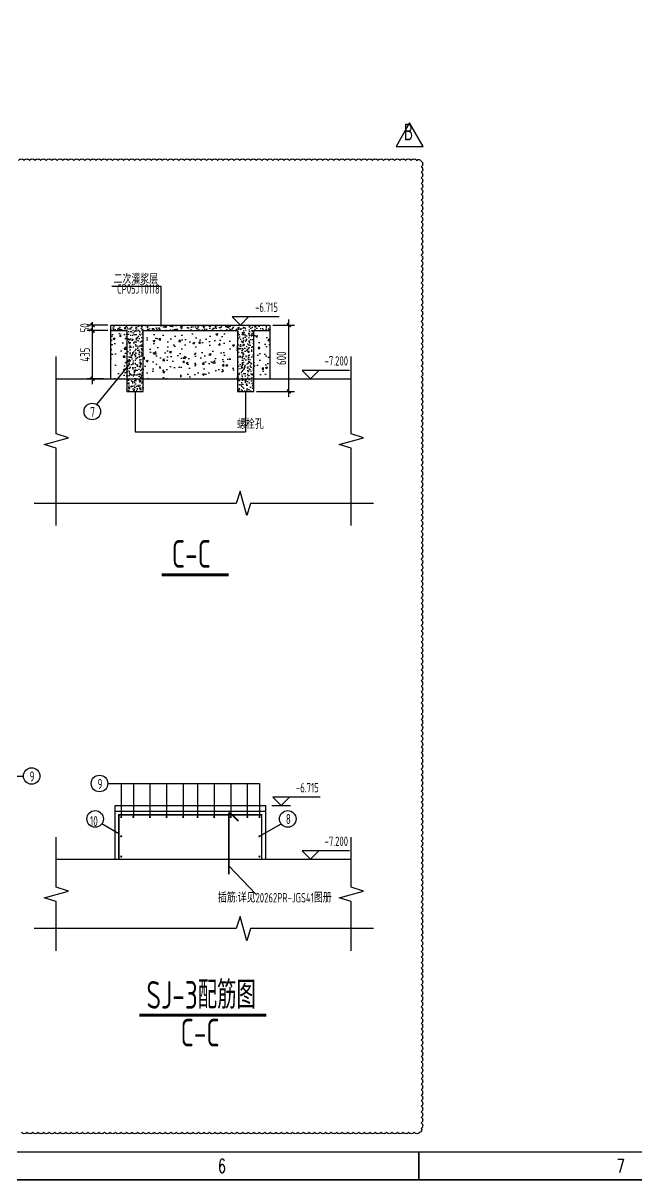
# Model space of a CAD drawing. Extents: x 214073 to 274589, y -287361 to -130190.
# Drawn here: x 251440 to 262520, y -235262 to -214332 of the extents above; entities that cross this region are included whole.
import ezdxf
from ezdxf.enums import TextEntityAlignment as Align

# ---------------------------------------------------------------- set-up
doc = ezdxf.new("R2010")
doc.units = 0
doc.header["$LTSCALE"] = 500
doc.header["$MEASUREMENT"] = 0
doc.layers.get('0').update_dxf_attribs({"linetype": 'CONTINUOUS'})
doc.layers.get('Defpoints').update_dxf_attribs({"linetype": 'CONTINUOUS'})
for name, color, linetype in [('1', 7, 'CONTINUOUS'), ('1_3PR_CIVI_E', 7, 'CONTINUOUS'), ('DIM', 3, 'CONTINUOUS'), ('PRDWWS', 7, 'CONTINUOUS'), ('REIN', 1, 'CONTINUOUS'), ('THIN', 7, 'CONTINUOUS')]:
    doc.layers.add(name, color=color, linetype=linetype)
doc.layers.add('_TSZ_PLOT_MARK', color=1, linetype='CONTINUOUS', plot=False)
doc.styles.add('HZ', font='romans.shx', dxfattribs={"width": 0.7, "bigfont": 'hz.shx'})
doc.styles.add('TSSD_Label', font='Tssdeng.shx', dxfattribs={"width": 0.7, "bigfont": 'hztxt.shx'})
doc.styles.add('TSSD_Rein', font='Tssdeng.shx', dxfattribs={"width": 0.7, "bigfont": 'hztxt.shx'})
doc.styles.add('轴线', font='tssdeng.shx', dxfattribs={"width": 0.7, "bigfont": 'tssdchn.shx'})
doc.dimstyles.new('_TCH_ARCH&&100', dxfattribs={"dimtxt": 175, "dimasz": 50, "dimexe": 100, "dimexo": 50, "dimgap": 50, "dimtad": 1, "dimdec": 0, "dimtxsty": 'TSSD_Rein', "dimblk": 'ARCHTICK', "dimcen": 2.5, "dimdle": 100, "dimclrd": 3, "dimclrt": 7, "dimazin": 2, "dimtfac": 1, "dimtdec": 0, "dimtix": 1, "dimtmove": 2, "dimatfit": 3, "dimarcsym": 0})

# ---------------------------------------------------------------- blocks, each defined once
blk = doc.blocks.new('_ArchTick')
at = {"color": 0, "const_width": 0.5}
blk.add_lwpolyline([(-0.71, -0.71), (0.71, 0.71)], dxfattribs=at)
blk = doc.blocks.new('*D2776')
at = {"layer": '1_3PR_CIVI_E', "color": 3, "linetype": 'ByBlock', "lineweight": -2, "transparency": 16777216}
for p, q in [((252697, -219795), (252697, -219745)), ((252697, -219895), (252697, -219795)), ((252697, -219895), (252697, -219945))]:
    blk.add_line(p, q, dxfattribs=at)
at = {"layer": '1_3PR_CIVI_E', "color": 0, "linetype": 'ByBlock', "lineweight": -2, "transparency": 16777216}
for p, q in [((252973, -219795), (252597, -219795)), ((252973, -219895), (252597, -219895))]:
    blk.add_line(p, q, dxfattribs=at)
at = {"layer": 'Defpoints', "color": 0, "linetype": 'ByBlock', "transparency": 16777216}
for p in [(252697, -219795), (253023, -219795), (253023, -219895)]:
    blk.add_point(p, dxfattribs=at)
at = {"layer": '1_3PR_CIVI_E', "color": 3, "linetype": 'ByBlock', "lineweight": -2, "transparency": 16777216, "xscale": 50, "yscale": 50, "zscale": 50}
for p, rotation in [((252697, -219795), 270), ((252697, -219895), 90)]:
    blk.add_blockref('_ArchTick', p, dxfattribs=dict(at, rotation=rotation))
at = {"layer": '1_3PR_CIVI_E', "color": 7, "linetype": 'ByBlock', "transparency": 16777216, "insert": (252559, -219845), "char_height": 175, "attachment_point": 5, "rotation": 90, "style": 'TSSD_Rein'}
blk.add_mtext('\\A1;50', dxfattribs=at)
blk = doc.blocks.new('*D2777')
at = {"layer": '1_3PR_CIVI_E', "color": 3, "linetype": 'ByBlock', "lineweight": -2, "transparency": 16777216}
blk.add_line((256246, -221095), (256246, -219695), dxfattribs=at)
at = {"layer": '1_3PR_CIVI_E', "color": 0, "linetype": 'ByBlock', "lineweight": -2, "transparency": 16777216}
for p, q in [((255953, -219795), (256346, -219795)), ((255663, -220995), (256346, -220995))]:
    blk.add_line(p, q, dxfattribs=at)
at = {"layer": 'Defpoints', "color": 0, "linetype": 'ByBlock', "transparency": 16777216}
for p in [(255903, -219795), (256246, -219795), (255613, -220995)]:
    blk.add_point(p, dxfattribs=at)
at = {"layer": '1_3PR_CIVI_E', "color": 3, "linetype": 'ByBlock', "lineweight": -2, "transparency": 16777216, "xscale": 50, "yscale": 50, "zscale": 50}
for p, rotation in [((256246, -219795), 90), ((256246, -220995), 270)]:
    blk.add_blockref('_ArchTick', p, dxfattribs=dict(at, rotation=rotation))
at = {"layer": '1_3PR_CIVI_E', "color": 7, "linetype": 'ByBlock', "transparency": 16777216, "insert": (256109, -220395), "char_height": 175, "attachment_point": 5, "rotation": 90, "style": 'TSSD_Rein'}
blk.add_mtext('\\A1;600', dxfattribs=at)
blk = doc.blocks.new('*D2778')
at = {"layer": '1_3PR_CIVI_E', "color": 0, "linetype": 'ByBlock', "lineweight": -2, "transparency": 16777216}
for p, q in [((252973, -219895), (252597, -219895)), ((252893, -220765), (252597, -220765))]:
    blk.add_line(p, q, dxfattribs=at)
at = {"layer": '1_3PR_CIVI_E', "color": 3, "linetype": 'ByBlock', "lineweight": -2, "transparency": 16777216}
blk.add_line((252697, -220865), (252697, -219795), dxfattribs=at)
at = {"layer": 'Defpoints', "color": 0, "linetype": 'ByBlock', "transparency": 16777216}
for p in [(252697, -219895), (253023, -219895), (252943, -220765)]:
    blk.add_point(p, dxfattribs=at)
at = {"layer": '1_3PR_CIVI_E', "color": 3, "linetype": 'ByBlock', "lineweight": -2, "transparency": 16777216, "xscale": 50, "yscale": 50, "zscale": 50}
for p, rotation in [((252697, -219895), 90), ((252697, -220765), 270)]:
    blk.add_blockref('_ArchTick', p, dxfattribs=dict(at, rotation=rotation))
at = {"layer": '1_3PR_CIVI_E', "color": 7, "linetype": 'ByBlock', "transparency": 16777216, "insert": (252559, -220330), "char_height": 175, "attachment_point": 5, "rotation": 90, "style": 'TSSD_Rein'}
blk.add_mtext('\\A1;435', dxfattribs=at)

msp = doc.modelspace()

# ---------------------------------------------------------------- hatches: boundary and pattern name
at = {"layer": 'REIN'}
for points in [[(253193, -228697.1, 1), (253233, -228697.1, 1)], [(253413, -228697.1, 1), (253453, -228697.1, 1)], [(253713, -228697.1, 1), (253753, -228697.1, 1)], [(254013, -228697.1, 1), (254053, -228697.1, 1)], [(254313, -228697.1, 1), (254353, -228697.1, 1)], [(254613.8, -228697.1, -1), (254573.8, -228697.1, -1)], [(254913.8, -228697.1, -1), (254873.8, -228697.1, -1)], [(255213.8, -228697.1, -1), (255173.8, -228697.1, -1)], [(255513.8, -228697.1, -1), (255473.8, -228697.1, -1)], [(255733.8, -228697.1, -1), (255693.8, -228697.1, -1)], [(253193, -229045.1, 1), (253233, -229045.1, 1)], [(255733.8, -229045.1, -1), (255693.8, -229045.1, -1)], [(253193, -229412.3, 1), (253233, -229412.3, 1)], [(255733.8, -229412.3, -1), (255693.8, -229412.3, -1)]]:
    msp.add_hatch(color=1, dxfattribs=at).paths.add_polyline_path(points)
at = {"layer": 'THIN'}
h = msp.add_hatch(dxfattribs=at)
h.set_pattern_fill('AR-CONC', color=256, scale=20)
h.set_pattern_definition([(50, (82850.76, 1786.14), (143.452037, -12.550427), [15, -165]), (355, (82850.76, 1786.14), (-27.75027, 150.43843), [12, -132]), (100.4514, (82862.72, 1785.09), (115.701876, 137.88791), [12.74804, -140.22842]), (46.1842, (82850.76, 1826.14), (213.44821, -33.1038), [22.5, -247.5]), (96.6356, (82868.55, 1823.38), (186.93254, 194.82357), [19.12206, -210.3426]), (351.1842, (82850.76, 1826.14), (186.93239, 194.82372), [18, -198]), (21, (82870.76, 1816.14), (119.38141, -80.52378), [15, -165]), (326, (82870.76, 1816.14), (48.66307, 145.03001), [12, -132]), (71.4514, (82880.71, 1809.43), (168.044526, 64.5061), [12.74804, -140.22842]), (37.5, (82850.76, 1786.14), (2.431971, 66.578771), [0, -130.4, 0, -134, 0, -132.5]), (7.5, (82850.76, 1786.14), (52.613907, 78.882342), [0, -76.4, 0, -127.4, 0, -50.5]), (327.5, (82806.16, 1786.14), (106.764487, -4.510974), [0, -50, 0, -156, 0, -207]), (317.5, (82786.16, 1786.14), (116.637234, 20.020996), [0, -65, 0, -103.6, 0, -147])])
h.paths.add_polyline_path([(253613.4, -219895.4), (255313.4, -219895.4), (255313.4, -220769.4), (255613.4, -220769.4), (255613.4, -219895.4), (255903.4, -219895.4), (255903.4, -219795.4), (253023.4, -219795.4), (253023.4, -219895.4), (253313.4, -219895.4), (253313.4, -220769.4), (253613.4, -220769.4)])
h.paths.add_polyline_path([(253613.4, -220769.4), (253313.4, -220769.4), (253313.4, -220995.4), (253613.4, -220995.4)])
h.paths.add_polyline_path([(255613.4, -220769.4), (255313.4, -220769.4), (255313.4, -220995.4), (255613.4, -220995.4)])
h = msp.add_hatch(dxfattribs=at)
h.set_pattern_fill('AR-CONC', color=256, scale=50)
h.set_pattern_definition([(50, (82850.76, 1378.14), (358.6301, -31.37607), [37.5, -412.5]), (355, (82850.76, 1378.14), (-69.37567, 376.09607), [30, -330]), (100.4514, (82880.65, 1375.52), (289.2547, 344.71977), [31.8701, -350.57106]), (46.1842, (82850.76, 1478.14), (533.6205, -82.7595), [56.25, -618.75]), (96.6356, (82895.23, 1471.24), (467.3314, 487.0589), [47.8051, -525.8565]), (351.1842, (82850.76, 1478.14), (467.331, 487.0593), [45, -495]), (21, (82900.76, 1453.14), (298.45353, -201.30945), [37.5, -412.5]), (326, (82900.76, 1453.14), (121.65767, 362.575), [30, -330]), (71.4514, (82925.63, 1436.36), (420.1113, 161.26525), [31.8701, -350.57106]), (37.5, (82850.76, 1378.14), (6.07993, 166.446927), [0, -326, 0, -335, 0, -331.25]), (7.5, (82850.76, 1378.14), (131.53477, 197.20586), [0, -191, 0, -318.5, 0, -126.25]), (327.5, (82739.26, 1378.14), (266.91122, -11.277436), [0, -125, 0, -390, 0, -517.5]), (317.5, (82689.26, 1378.14), (291.59308, 50.0525), [0, -162.5, 0, -259, 0, -367.5])])
h.paths.add_polyline_path([(253313.4, -219943.4), (253023.4, -219943.4), (253023.4, -220765.4), (253313.4, -220765.4)])
h.paths.add_polyline_path([(255313.4, -220765.4), (255313.4, -219943.4), (253613.4, -219943.4), (253613.4, -220765.4)])
h.paths.add_polyline_path([(255613.4, -220765.4), (255903.4, -220765.4), (255903.4, -219943.4), (255613.4, -219943.4)])

# ---------------------------------------------------------------- linework, layer by layer
msp.add_line((252769.7, -221231), (253356.1, -220513.5))
msp.add_lwpolyline([(215323, -193711.9), (273019, -193711.9), (273019, -234761.9), (215323, -234761.9)], close=True)
at = {"flags": 128}
msp.add_lwpolyline([(258595, -235261.9), (258595, -234761.9)], dxfattribs=at)
at = {"color": 4, "flags": 128}
for points in [[(258595, -234761.9), (258595, -235261.9)], [(273523, -235261.9), (214073, -235261.9)]]:
    msp.add_lwpolyline(points, dxfattribs=at)
at = {"color": 4}
for centre in [(252690.7, -221358.5), (251593.8, -227954.4), (252821, -228090.3), (252741.8, -228730.4), (256224.9, -228730.4)]:
    msp.add_circle(centre, 150, dxfattribs=at)
at = {"layer": '1', "color": 2}
for p, q in [((258427.6, -216134.9), (258184.1, -216561.1)), ((258675.9, -216561.1), (258427.6, -216134.9)), ((258184.1, -216561.1), (258675.9, -216561.1))]:
    msp.add_line(p, q, dxfattribs=at)
msp.add_lwpolyline([(251356.1, -216814.5, -0.5205671), (251456.1, -216814.5, -0.5205671), (251556.1, -216814.5, -0.5205671), (251656.1, -216814.5, -0.5205671), (251756.1, -216814.5, -0.5205671), (251856.1, -216814.5, -0.5205671), (251956.1, -216814.5, -0.5205671), (252056.1, -216814.5, -0.5205671), (252156.1, -216814.5, -0.5205671), (252256.1, -216814.5, -0.5205671), (252356.1, -216814.5, -0.5205671), (252456.1, -216814.5, -0.5205671), (252556.1, -216814.5, -0.5205671), (252656.1, -216814.5, -0.5205671), (252756.1, -216814.5, -0.5205671), (252856.1, -216814.5, -0.5205671), (252956.1, -216814.5, -0.5205671), (253056.1, -216814.5, -0.5205671), (253156.1, -216814.5, -0.5205671), (253256.1, -216814.5, -0.5205671), (253356.1, -216814.5, -0.5205671), (253456.1, -216814.5, -0.5205671), (253556.1, -216814.5, -0.5205671), (253656.1, -216814.5, -0.5205671), (253756.1, -216814.5, -0.5205671), (253856.1, -216814.5, -0.5205671), (253956.1, -216814.5, -0.5205671), (254056.1, -216814.5, -0.5205671), (254156.1, -216814.5, -0.5205671), (254256.1, -216814.5, -0.5205671), (254356.1, -216814.5, -0.5205671), (254456.1, -216814.5, -0.5205671), (254556.1, -216814.5, -0.5205671), (254656.1, -216814.5, -0.5205671), (254756.1, -216814.5, -0.5205671), (254856.1, -216814.5, -0.5205671), (254956.1, -216814.5, -0.5205671), (255056.1, -216814.5, -0.5205671), (255156.1, -216814.5, -0.5205671), (255256.1, -216814.5, -0.5205671), (255356.1, -216814.5, -0.5205671), (255456.1, -216814.5, -0.5205671), (255556.1, -216814.5, -0.5205671), (255656.1, -216814.5, -0.5205671), (255756.1, -216814.5, -0.5205671), (255856.1, -216814.5, -0.5205671), (255956.1, -216814.5, -0.5205671), (256056.1, -216814.5, -0.5205671), (256156.1, -216814.5, -0.5205671), (256256.1, -216814.5, -0.5205671), (256356.1, -216814.5, -0.5205671), (256456.1, -216814.5, -0.5205671), (256556.1, -216814.5, -0.5205671), (256656.1, -216814.5, -0.5205671), (256756.1, -216814.5, -0.5205671), (256856.1, -216814.5, -0.5205671), (256956.1, -216814.5, -0.5205671), (257056.1, -216814.5, -0.5205671), (257156.1, -216814.5, -0.5205671), (257256.1, -216814.5, -0.5205671), (257356.1, -216814.5, -0.5205671), (257456.1, -216814.5, -0.5205671), (257556.1, -216814.5, -0.5205671), (257656.1, -216814.5, -0.5205671), (257756.1, -216814.5, -0.5205671), (257856.1, -216814.5, -0.5205671), (257956.1, -216814.5, -0.5205671), (258056.1, -216814.5, -0.5205671), (258156.1, -216814.5, -0.5205671), (258256.1, -216814.5, -0.5205671), (258356.1, -216814.5, -0.5205671), (258456.1, -216814.5, -0.5205671), (258556.1, -216814.5, -0.5205671), (258640, -216830.6, -0.5205671), (258640, -216930.6, -0.5205671), (258640, -217030.6, -0.5205671), (258640, -217130.6, -0.5205671), (258640, -217230.6, -0.5205671), (258640, -217330.6, -0.5205671), (258640, -217430.6, -0.5205671), (258640, -217530.6, -0.5205671), (258640, -217630.6, -0.5205671), (258640, -217730.6, -0.5205671), (258640, -217830.6, -0.5205671), (258640, -217930.6, -0.5205671), (258640, -218030.6, -0.5205671), (258640, -218130.6, -0.5205671), (258640, -218230.6, -0.5205671), (258640, -218330.6, -0.5205671), (258640, -218430.6, -0.5205671), (258640, -218530.6, -0.5205671), (258640, -218630.6, -0.5205671), (258640, -218730.6, -0.5205671), (258640, -218830.6, -0.5205671), (258640, -218930.6, -0.5205671), (258640, -219030.6, -0.5205671), (258640, -219130.6, -0.5205671), (258640, -219230.6, -0.5205671), (258640, -219330.6, -0.5205671), (258640, -219430.6, -0.5205671), (258640, -219530.6, -0.5205671), (258640, -219630.6, -0.5205671), (258640, -219730.6, -0.5205671), (258640, -219830.6, -0.5205671), (258640, -219930.6, -0.5205671), (258640, -220030.6, -0.5205671), (258640, -220130.6, -0.5205671), (258640, -220230.6, -0.5205671), (258640, -220330.6, -0.5205671), (258640, -220430.6, -0.5205671), (258640, -220530.6, -0.5205671), (258640, -220630.6, -0.5205671), (258640, -220730.6, -0.5205671), (258640, -220830.6, -0.5205671), (258640, -220930.6, -0.5205671), (258640, -221030.6, -0.5205671), (258640, -221130.6, -0.5205671), (258640, -221230.6, -0.5205671), (258640, -221330.6, -0.5205671), (258640, -221430.6, -0.5205671), (258640, -221530.6, -0.5205671), (258640, -221630.6, -0.5205671), (258640, -221730.6, -0.5205671), (258640, -221830.6, -0.5205671), (258640, -221930.6, -0.5205671), (258640, -222030.6, -0.5205671), (258640, -222130.6, -0.5205671), (258640, -222230.6, -0.5205671), (258640, -222330.6, -0.5205671), (258640, -222430.6, -0.5205671), (258640, -222530.6, -0.5205671), (258640, -222630.6, -0.5205671), (258640, -222730.6, -0.5205671), (258640, -222830.6, -0.5205671), (258640, -222930.6, -0.5205671), (258640, -223030.6, -0.5205671), (258640, -223130.6, -0.5205671), (258640, -223230.6, -0.5205671), (258640, -223330.6, -0.5205671), (258640, -223430.6, -0.5205671), (258640, -223530.6, -0.5205671), (258640, -223630.6, -0.5205671), (258640, -223730.6, -0.5205671), (258640, -223830.6, -0.5205671), (258640, -223930.6, -0.5205671), (258640, -224030.6, -0.5205671), (258640, -224130.6, -0.5205671), (258640, -224230.6, -0.5205671), (258640, -224330.6, -0.5205671), (258640, -224430.6, -0.5205671), (258640, -224530.6, -0.5205671), (258640, -224630.6, -0.5205671), (258640, -224730.6, -0.5205671), (258640, -224830.6, -0.5205671), (258640, -224930.6, -0.5205671), (258640, -225030.6, -0.5205671), (258640, -225130.6, -0.5205671), (258640, -225230.6, -0.5205671), (258640, -225330.6, -0.5205671), (258640, -225430.6, -0.5205671), (258640, -225530.6, -0.5205671), (258640, -225630.6, -0.5205671), (258640, -225730.6, -0.5205671), (258640, -225830.6, -0.5205671), (258640, -225930.6, -0.5205671), (258640, -226030.6, -0.5205671), (258640, -226130.6, -0.5205671), (258640, -226230.6, -0.5205671), (258640, -226330.6, -0.5205671), (258640, -226430.6, -0.5205671), (258640, -226530.6, -0.5205671), (258640, -226630.6, -0.5205671), (258640, -226730.6, -0.5205671), (258640, -226830.6, -0.5205671), (258640, -226930.6, -0.5205671), (258640, -227030.6, -0.5205671), (258640, -227130.6, -0.5205671), (258640, -227230.6, -0.5205671), (258640, -227330.6, -0.5205671), (258640, -227430.6, -0.5205671), (258640, -227530.6, -0.5205671), (258640, -227630.6, -0.5205671), (258640, -227730.6, -0.5205671), (258640, -227830.6, -0.5205671), (258640, -227930.6, -0.5205671), (258640, -228030.6, -0.5205671), (258640, -228130.6, -0.5205671), (258640, -228230.6, -0.5205671), (258640, -228330.6, -0.5205671), (258640, -228430.6, -0.5205671), (258640, -228530.6, -0.5205671), (258640, -228630.6, -0.5205671), (258640, -228730.6, -0.5205671), (258640, -228830.6, -0.5205671), (258640, -228930.6, -0.5205671), (258640, -229030.6, -0.5205671), (258640, -229130.6, -0.5205671), (258640, -229230.6, -0.5205671), (258640, -229330.6, -0.5205671), (258640, -229430.6, -0.5205671), (258640, -229530.6, -0.5205671), (258640, -229630.6, -0.5205671), (258640, -229730.6, -0.5205671), (258640, -229830.6, -0.5205671), (258640, -229930.6, -0.5205671), (258640, -230030.6, -0.5205671), (258640, -230130.6, -0.5205671), (258640, -230230.6, -0.5205671), (258640, -230330.6, -0.5205671), (258640, -230430.6, -0.5205671), (258640, -230530.6, -0.5205671), (258640, -230630.6, -0.5205671), (258640, -230730.6, -0.5205671), (258640, -230830.6, -0.5205671), (258640, -230930.6, -0.5205671), (258640, -231030.6, -0.5205671), (258640, -231130.6, -0.5205671), (258640, -231230.6, -0.5205671), (258640, -231330.6, -0.5205671), (258640, -231430.6, -0.5205671), (258640, -231530.6, -0.5205671), (258640, -231630.6, -0.5205671), (258640, -231730.6, -0.5205671), (258640, -231830.6, -0.5205671), (258640, -231930.6, -0.5205671), (258640, -232030.6, -0.5205671), (258640, -232130.6, -0.5205671), (258640, -232230.6, -0.5205671), (258640, -232330.6, -0.5205671), (258640, -232430.6, -0.5205671), (258640, -232530.6, -0.5205671), (258640, -232630.6, -0.5205671), (258640, -232730.6, -0.5205671), (258640, -232830.6, -0.5205671), (258640, -232930.6, -0.5205671), (258640, -233030.6, -0.5205671), (258640, -233130.6, -0.5205671), (258640, -233230.6, -0.5205671), (258640, -233330.6, -0.5205671), (258640, -233430.6, -0.5205671), (258640, -233530.6, -0.5205671), (258640, -233630.6, -0.5205671), (258640, -233730.6, -0.5205671), (258640, -233830.6, -0.5205671), (258640, -233930.6, -0.5205671), (258640, -234030.6, -0.5205671), (258640, -234130.6, -0.5205671), (258640, -234230.6, -0.5205671), (258640, -234330.6, -0.5205671), (258610.7, -234401.3, -0.5205671), (258510.7, -234401.3, -0.5205671), (258410.7, -234401.3, -0.5205671), (258310.7, -234401.3, -0.5205671), (258210.7, -234401.3, -0.5205671), (258110.7, -234401.3, -0.5205671), (258010.7, -234401.3, -0.5205671), (257910.7, -234401.3, -0.5205671), (257810.7, -234401.3, -0.5205671), (257710.7, -234401.3, -0.5205671), (257610.7, -234401.3, -0.5205671), (257510.7, -234401.3, -0.5205671), (257410.7, -234401.3, -0.5205671), (257310.7, -234401.3, -0.5205671), (257210.7, -234401.3, -0.5205671), (257110.7, -234401.3, -0.5205671), (257010.7, -234401.3, -0.5205671), (256910.7, -234401.3, -0.5205671), (256810.7, -234401.3, -0.5205671), (256710.7, -234401.3, -0.5205671), (256610.7, -234401.3, -0.5205671), (256510.7, -234401.3, -0.5205671), (256410.7, -234401.3, -0.5205671), (256310.7, -234401.3, -0.5205671), (256210.7, -234401.3, -0.5205671), (256110.7, -234401.3, -0.5205671), (256010.7, -234401.3, -0.5205671), (255910.7, -234401.3, -0.5205671), (255810.7, -234401.3, -0.5205671), (255710.7, -234401.3, -0.5205671), (255610.7, -234401.3, -0.5205671), (255510.7, -234401.3, -0.5205671), (255410.7, -234401.3, -0.5205671), (255310.7, -234401.3, -0.5205671), (255210.7, -234401.3, -0.5205671), (255110.7, -234401.3, -0.5205671), (255010.7, -234401.3, -0.5205671), (254910.7, -234401.3, -0.5205671), (254810.7, -234401.3, -0.5205671), (254710.7, -234401.3, -0.5205671), (254610.7, -234401.3, -0.5205671), (254510.7, -234401.3, -0.5205671), (254410.7, -234401.3, -0.5205671), (254310.7, -234401.3, -0.5205671), (254210.7, -234401.3, -0.5205671), (254110.7, -234401.3, -0.5205671), (254010.7, -234401.3, -0.5205671), (253910.7, -234401.3, -0.5205671), (253810.7, -234401.3, -0.5205671), (253710.7, -234401.3, -0.5205671), (253610.7, -234401.3, -0.5205671), (253510.7, -234401.3, -0.5205671), (253410.7, -234401.3, -0.5205671), (253310.7, -234401.3, -0.5205671), (253210.7, -234401.3, -0.5205671), (253110.7, -234401.3, -0.5205671), (253010.7, -234401.3, -0.5205671), (252910.7, -234401.3, -0.5205671), (252810.7, -234401.3, -0.5205671), (252710.7, -234401.3, -0.5205671), (252610.7, -234401.3, -0.5205671), (252510.7, -234401.3, -0.5205671), (252410.7, -234401.3, -0.5205671), (252310.7, -234401.3, -0.5205671), (252210.7, -234401.3, -0.5205671), (252110.7, -234401.3, -0.5205671), (252010.7, -234401.3, -0.5205671), (251910.7, -234401.3, -0.5205671), (251810.7, -234401.3, -0.5205671), (251710.7, -234401.3, -0.5205671), (251610.7, -234401.3, -0.5205671), (251510.7, -234401.3, -0.5205671), (251410.7, -234401.3, -0.5205671)], format="xyb", dxfattribs=at)
at = {"layer": '1_3PR_CIVI_E', "color": 0, "linetype": 'ByBlock'}
for p, q in [((253938.7, -219098.4), (253045.2, -219098.4)), ((253938.7, -219823.8), (253938.7, -219098.4)), ((255367.9, -219795.4), (255217.9, -219645.4)), ((256072.9, -219645.4), (255217.9, -219645.4)), ((255367.9, -219795.4), (255517.9, -219645.4)), ((256635.5, -220765.4), (256485.5, -220615.4)), ((257340.5, -220615.4), (256485.5, -220615.4)), ((256635.5, -220765.4), (256785.5, -220615.4)), ((256106.1, -228488.1), (255956.1, -228338.1)), ((256811.1, -228338.1), (255956.1, -228338.1)), ((256106.1, -228488.1), (256256.1, -228338.1)), ((255934.7, -228488.1), (256277.6, -228488.1)), ((256635.5, -229458.1), (256485.5, -229308.1)), ((257340.5, -229308.1), (256485.5, -229308.1)), ((256635.5, -229458.1), (256785.5, -229308.1))]:
    msp.add_line(p, q, dxfattribs=at)
at = {"layer": '1_3PR_CIVI_E', "color": 3, "linetype": 'ByBlock'}
for p, q in [((253023.4, -220765.4), (253023.4, -219795.4)), ((253023.4, -219795.4), (255903.4, -219795.4)), ((255903.4, -219795.4), (255903.4, -220765.4)), ((252038.6, -220765.4), (257374.8, -220765.4)), ((253463.4, -220995.4), (253463.4, -221727.4)), ((255463.4, -220995.4), (255463.4, -221727.4)), ((253463.4, -221727.4), (255463.4, -221727.4)), ((253103.4, -229458.1), (253103.4, -228488.1)), ((253103.4, -228488.1), (255823.4, -228488.1)), ((255823.4, -228488.1), (255823.4, -229458.1)), ((253103.4, -228588.1), (255823.4, -228588.1)), ((252038.6, -229458.1), (257374.8, -229458.1))]:
    msp.add_line(p, q, dxfattribs=at)
at = {"layer": '1_3PR_CIVI_E', "color": 0}
for points in [[(252038.6, -223423.3), (252038.6, -222024.3), (251818.6, -221954.3), (252258.6, -221834.3), (252038.6, -221764.3), (252038.6, -220365.4)], [(257374.8, -223423.3), (257374.8, -222024.3), (257154.8, -221954.3), (257594.8, -221834.3), (257374.8, -221764.3), (257374.8, -220365.4)], [(257774.8, -223023.3), (255553.4, -223023.3), (255483.4, -223243.3), (255363.4, -222803.3), (255293.4, -223023.3), (251638.6, -223023.3)], [(252038.6, -231116), (252038.6, -230227.8), (251818.6, -230157.8), (252258.6, -230037.8), (252038.6, -229967.8), (252038.6, -229058.1)], [(257374.8, -231116), (257374.8, -230227.8), (257154.8, -230157.8), (257594.8, -230037.8), (257374.8, -229967.8), (257374.8, -229058.1)], [(257774.8, -230716), (255553.4, -230716), (255483.4, -230936), (255363.4, -230496), (255293.4, -230716), (251638.6, -230716)]]:
    msp.add_lwpolyline(points, dxfattribs=at)
at = {"layer": '1_3PR_CIVI_E', "color": 1, "linetype": 'ByBlock', "const_width": 50}
for points in [[(253942.9, -224313.8), (255156.2, -224313.8)], [(253543.1, -232281.9), (255839.1, -232281.9)]]:
    msp.add_lwpolyline(points, dxfattribs=at)
at = {"layer": '_TSZ_PLOT_MARK'}
msp.add_lwpolyline([(214073, -235261.9), (273523, -235261.9), (273523, -193211.9), (214073, -193211.9)], close=True, dxfattribs=at)
msp.add_lwpolyline([(214073, -235261.9), (273523, -235261.9), (273523, -193211.9), (214073, -193211.9)], close=True, dxfattribs=at)
msp.add_lwpolyline([(214073, -235261.9), (273523, -235261.9), (273523, -193211.9), (214073, -193211.9)], close=True, dxfattribs=at)
msp.add_lwpolyline([(214073, -235261.9), (273523, -235261.9), (273523, -193211.9), (214073, -193211.9)], close=True, dxfattribs=at)
msp.add_lwpolyline([(214073, -235261.9), (273523, -235261.9), (273523, -193211.9), (214073, -193211.9)], close=True, dxfattribs=at)
msp.add_lwpolyline([(214073, -235261.9), (273523, -235261.9), (273523, -193211.9), (214073, -193211.9)], close=True, dxfattribs=at)
msp.add_lwpolyline([(214073, -235261.9), (273523, -235261.9), (273523, -193211.9), (214073, -193211.9)], close=True, dxfattribs=at)
at = {"layer": 'DIM'}
for p, q in [((252971, -228090.3), (255713.4, -228090.3)), ((253213.4, -228090.3), (253213.4, -228697.1)), ((253433.4, -228090.3), (253433.4, -228697.1)), ((253733.4, -228090.3), (253733.4, -228697.1)), ((254033.4, -228090.3), (254033.4, -228697.1)), ((254333.4, -228090.3), (254333.4, -228697.1)), ((254593.4, -228090.3), (254593.4, -228697.1)), ((254893.4, -228090.3), (254893.4, -228697.1)), ((255193.4, -228090.3), (255193.4, -228697.1)), ((255493.4, -228090.3), (255493.4, -228697.1)), ((255713.4, -228090.3), (255713.4, -228697.1)), ((253173.4, -228997.8), (252860.2, -228822.5)), ((255714, -229045.3), (256103.8, -228818.9)), ((255158, -229577.9), (255648.9, -230091.3))]:
    msp.add_line(p, q, dxfattribs=at)
at = {"layer": 'PRDWWS', "color": 2}
msp.add_line((247232.2, -227954.4), (251443.8, -227954.4), dxfattribs=at)
msp.add_lwpolyline([(253023.4, -219895.4), (253313.4, -219895.4), (253313.4, -220995.4), (253613.4, -220995.4), (253613.4, -219895.4), (255313.4, -219895.4), (255313.4, -220995.4), (255613.4, -220995.4), (255613.4, -219895.4), (255903.4, -219895.4)], dxfattribs=at)
at = {"layer": 'REIN', "color": 1, "const_width": 30}
msp.add_lwpolyline([(253173.4, -229458.1), (253173.4, -228658.1), (255753.4, -228658.1), (255753.4, -229458.1)], dxfattribs=at)
msp.add_lwpolyline([(255334.3, -228768.4), (255179.2, -228621.1, 0.4142136), (255158, -228642.3), (255158, -229732.5)], format="xyb", dxfattribs=at)

# ---------------------------------------------------------------- texts
at = {"style": '轴线', "width": 0.7}
for s, p in [('7', (252654.4, -221456.3)), ('9', (251557.5, -228052.2)), ('9', (252784.7, -228188.1)), ('10', (252647.8, -228859.7)), ('8', (256191, -228823))]:
    msp.add_text(s, height=180, dxfattribs=at).set_placement(p)
at = {"color": 0, "style": 'HZ', "width": 0.7}
for s, p in [('6', (254959.7, -235136.9)), ('7', (262171.7, -235136.9))]:
    msp.add_text(s, height=250, dxfattribs=at).set_placement(p)
at = {"layer": '1', "color": 2, "style": 'TSSD_Label', "width": 0.7}
msp.add_text('B', height=300, dxfattribs=at).set_placement((258494.1, -216541.1), align=Align.BOTTOM_RIGHT)
at = {"layer": '1_3PR_CIVI_E', "color": 0, "linetype": 'ByBlock', "style": 'TSSD_Label', "width": 0.7}
for s, p in [('二次灌浆层', (253880.1, -219100.4)), ('CP05JT0118', (253910.5, -219277.7)), ('-6.715', (256047.5, -219608.3)), ('-7.200', (257315.1, -220578.3)), ('螺栓孔', (255791.4, -221723.2)), ('-6.715', (256785.7, -228301)), ('-7.200', (257315.1, -229271))]:
    msp.add_text(s, height=170, dxfattribs=at).set_placement(p, align=Align.BOTTOM_RIGHT)
at = {"layer": '1_3PR_CIVI_E', "color": 7, "style": 'TSSD_Rein', "width": 0.7}
for s, p in [('C-C', (254128.4, -224185)), ('SJ-3配筋图', (253669.8, -232164.5)), ('C-C', (254286, -232847.8))]:
    msp.add_text(s, height=500, dxfattribs=at).set_placement(p)
at = {"layer": '1_3PR_CIVI_E', "color": 0, "linetype": 'ByBlock', "style": 'TSSD_Label', "width": 0.7}
msp.add_text('插筋:详见20262PR-JGS41图册', height=170, dxfattribs=at).set_placement((254963, -230242))

# ---------------------------------------------------------------- dimensions: what is measured, and where the dimension line sits
at = {"layer": '1_3PR_CIVI_E', "color": 3, "linetype": 'ByBlock'}
dim = msp.add_linear_dim(base=(252696.6, -219795.4), p1=(253023.4, -219895.4), p2=(253023.4, -219795.4), angle=90, text='50', dimstyle='_TCH_ARCH&&100', override={"dimfxl": 250, "dimarcsym": 1}, dxfattribs=at)
dim.commit()
dim.dimension.update_dxf_attribs({"geometry": '*D2776', "text_midpoint": (252559.1, -219845.4)})
for base, p1, p2, picture, middle in [((256246.1, -219795.4), (255613.4, -220995.4), (255903.4, -219795.4), '*D2777', (256108.6, -220395.4)), ((252696.6, -219895.4), (252943, -220765.4), (253023.4, -219895.4), '*D2778', (252559.1, -220330.4))]:
    dim = msp.add_linear_dim(base=base, p1=p1, p2=p2, angle=90, dimstyle='_TCH_ARCH&&100', override={"dimlfac": 0.5, "dimfxl": 250}, dxfattribs=at)
    dim.commit()
    dim.dimension.update_dxf_attribs({"geometry": picture, "text_midpoint": middle})

doc.saveas('drawing.dxf')
